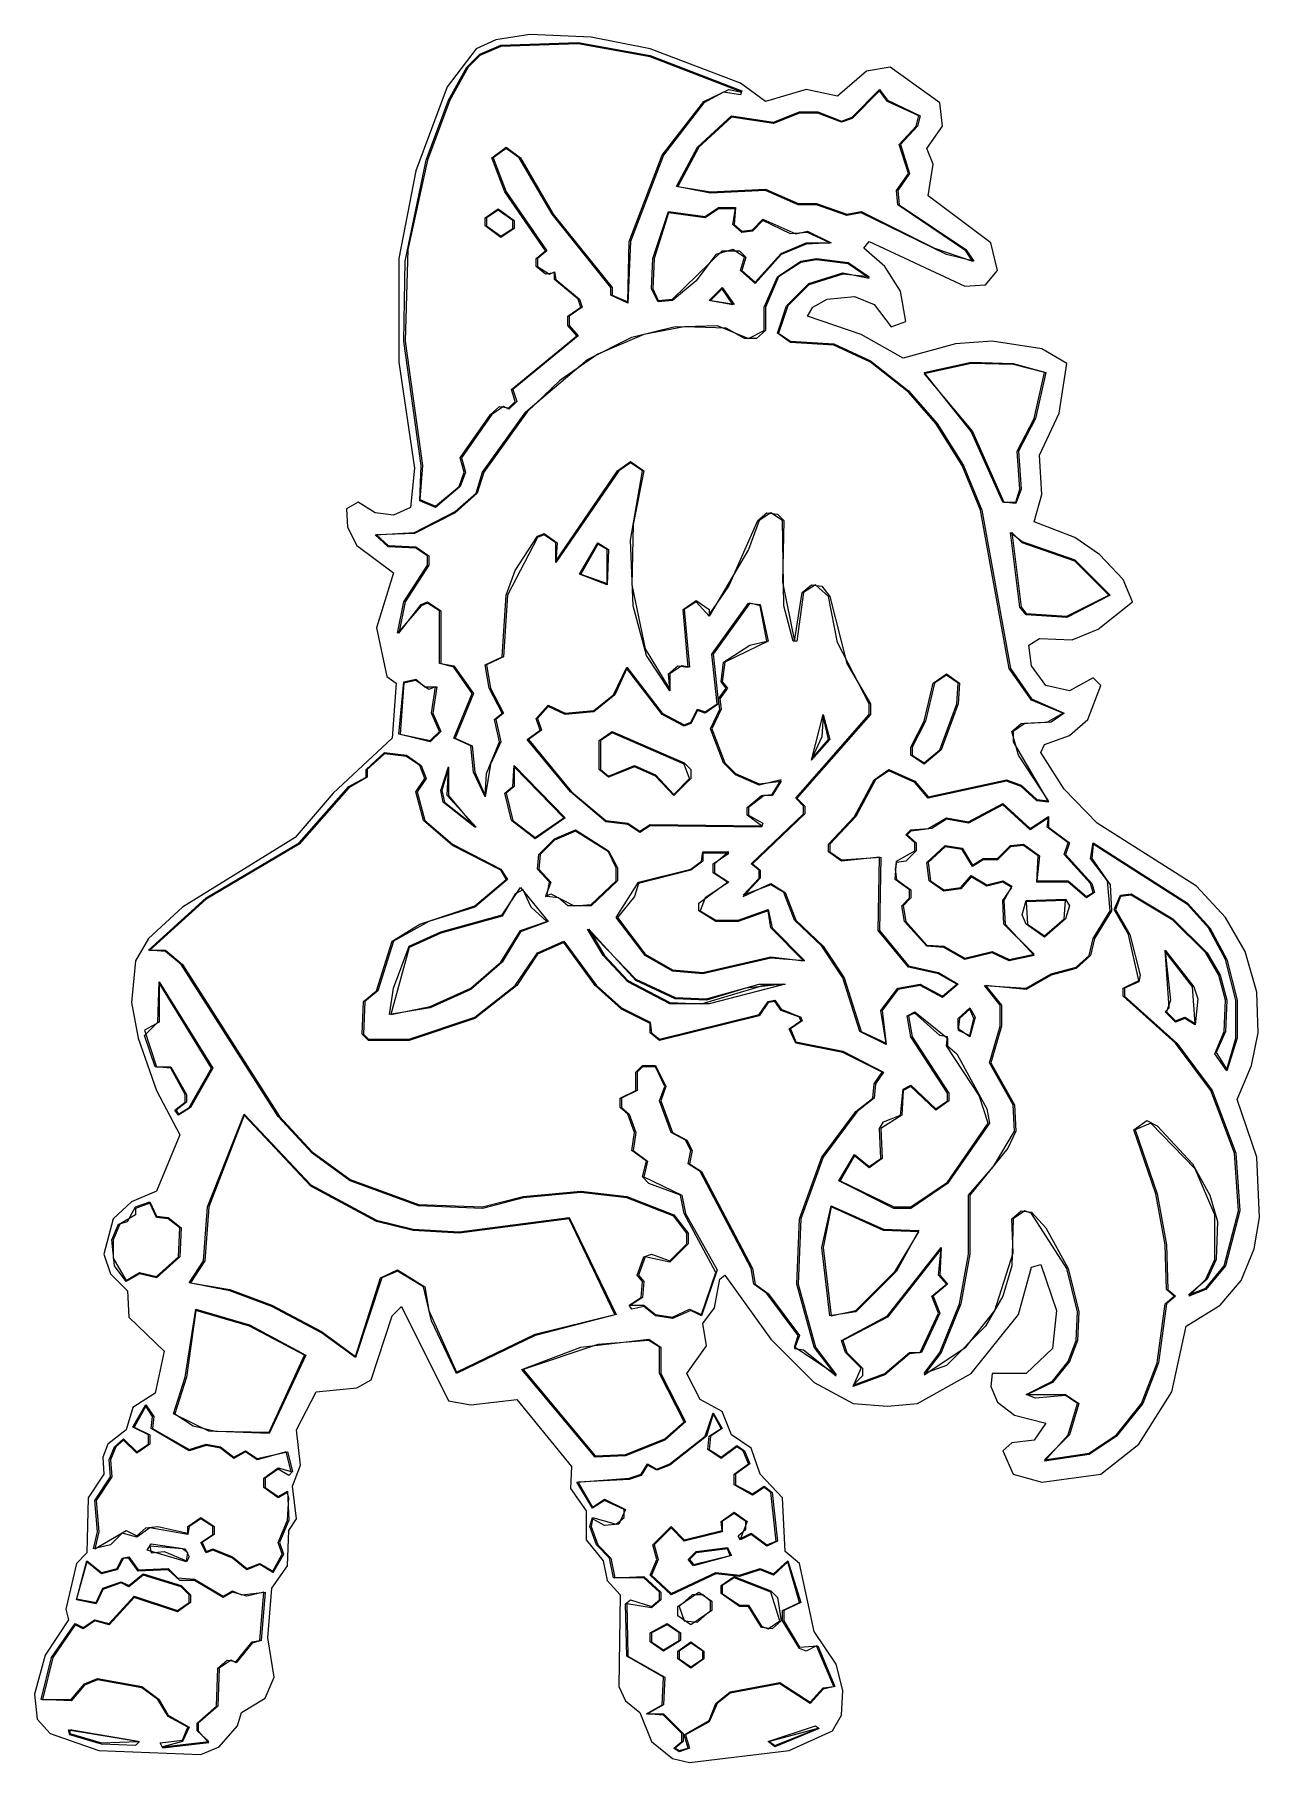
# Model space of a CAD drawing. Header units: millimetres. Extents: x 2 to 30.3, y 2 to 42.
import ezdxf

# ---------------------------------------------------------------- set-up
doc = ezdxf.new("R2010")
doc.units = ezdxf.units.MM
for name, color, linetype, true_color in [('CUT_OUTER', 1, 'Continuous', 0xa7a7a7), ('FILL_BLUE', 5, 'Continuous', 0x196fc6), ('FILL_HAIR', 4, 'Continuous', 0x905530), ('FILL_SKIN', 2, 'Continuous', 0xfad3ab), ('FILL_WHITE', 3, 'Continuous', 0xf5f3f0), ('RAISED_METAL', 6, 'Continuous', 0xa7a7a7)]:
    doc.layers.add(name, color=color, linetype=linetype, true_color=true_color)

msp = doc.modelspace()

# ---------------------------------------------------------------- linework, layer by layer
at = {"layer": 'CUT_OUTER'}
msp.add_lwpolyline([(21.788, 41.242), (21.242, 41.152), (20.576, 40.576), (19.848, 40.727), (18.909, 40.455), (18.333, 40.879), (16.242, 41.667), (14.879, 41.939), (13.455, 42), (12.667, 41.879), (12.212, 41.667), (11.545, 40.788), (10.818, 38.848), (10.424, 36.818), (10.424, 34.424), (10.788, 31.97), (10.697, 31.061), (10.303, 30.879), (9.879, 30.939), (9.485, 31.182), (9.212, 31.03), (9.242, 30.606), (9.455, 30.182), (10.303, 29.545), (9.909, 28.273), (10.152, 27.152), (10.364, 27), (10.273, 25.727), (8.909, 24.455), (8.03, 23.424), (5.424, 21.818), (4.636, 21.091), (4.333, 20.576), (4.242, 19.606), (4.394, 18.788), (4.818, 17.576), (5.364, 16.545), (4.818, 15.242), (4.242, 15), (3.818, 14.606), (3.606, 13.788), (3.758, 13.333), (4.152, 12.939), (4.182, 12.333), (5, 11.545), (4.788, 10.576), (4.273, 10.242), (4.121, 9.727), (3.697, 9.394), (3.576, 9.091), (3.606, 8.697), (3.242, 8.152), (3.212, 6.879), (2.97, 6.636), (2.727, 5.576), (2.788, 5.333), (2.242, 4.515), (2, 3.606), (2.061, 3.03), (2.364, 2.697), (3.485, 2.303), (5.848, 2.212), (6.273, 2.394), (6.697, 2.879), (6.788, 3.182), (7.333, 3.515), (7.545, 4), (7.394, 4.909), (7.485, 6.061), (7.848, 6.576), (7.879, 7.394), (8.061, 7.667), (7.97, 8.424), (8.152, 8.909), (8.061, 9.727), (8.515, 10.606), (9.455, 10.697), (9.788, 10.879), (10.273, 12.364), (10.485, 12.576), (11.576, 10.394), (12.091, 10.303), (13.152, 10.424), (14.424, 8.879), (14.394, 8.364), (14.758, 7.848), (14.758, 7.182), (15.152, 6.697), (15.242, 6.242), (15.545, 5.909), (15.515, 3.788), (15.667, 3.455), (16, 3.182), (16.273, 2.515), (16.758, 2.121), (17.152, 2.03), (19.455, 2.303), (20.455, 2.758), (20.667, 3.121), (20.697, 3.697), (20.545, 4.303), (20.03, 5.061), (19.697, 6.636), (19.364, 6.909), (19.303, 8.152), (18.788, 8.697), (18.576, 9.303), (18.121, 9.606), (17.909, 10.152), (17.394, 10.424), (17.091, 11.03), (17.545, 11.667), (17.455, 12.182), (17.727, 12.545), (17.848, 13.212), (17.97, 13.303), (19.03, 11.818), (20.03, 10.818), (20.939, 10.333), (21.727, 10.273), (22.424, 10.333), (23.667, 11.03), (24.758, 12.394), (25.061, 13.485), (25.273, 13.545), (25.636, 12.485), (25.545, 11.606), (24.939, 11.03), (24.152, 11.03), (24.121, 10.727), (24.273, 10.364), (24.667, 10.061), (25.394, 9.879), (25.121, 9.485), (24.606, 9.424), (24.394, 9.242), (24.636, 8.697), (25.303, 8.515), (26.667, 8.697), (27.545, 9.394), (28.303, 10.606), (28.636, 12.121), (29.424, 12.606), (29.909, 13.182), (30.212, 13.909), (30.333, 14.636), (30.273, 16.03), (29.818, 17.364), (30.152, 18.152), (30.303, 18.909), (30.273, 19.848), (30, 20.788), (29.545, 21.576), (28.879, 22.303), (26.576, 23.758), (25.818, 24.545), (25.273, 25.394), (25.364, 25.576), (25.939, 25.788), (26.364, 26.152), (26.667, 26.939), (26.485, 27.121), (25.939, 26.818), (25.394, 26.939), (25.061, 27.394), (25, 27.879), (25.242, 28.03), (26, 28), (26.606, 28.242), (27.394, 28.879), (27.182, 29.394), (26.636, 29.97), (26.061, 30.364), (25.121, 30.727), (25.303, 31.364), (25.242, 32.273), (25.697, 33.242), (25.879, 34.394), (25.303, 34.727), (24.152, 34.909), (23.303, 34.848), (22.091, 34.515), (21.121, 35.061), (19.879, 35.485), (20, 35.697), (20.333, 35.879), (20.97, 35.939), (21.424, 35.758), (21.818, 35.242), (22.152, 35.364), (22.03, 36.061), (21.667, 36.636), (21.182, 37.061), (21.303, 37.212), (23.515, 36.182), (24, 36.212), (24.273, 36.545), (24.121, 37.182), (22.667, 38.273), (22.788, 39), (22.636, 39.364), (23, 39.879), (22.939, 40.424)], close=True, dxfattribs=at)
at = {"layer": 'FILL_BLUE'}
for points in [[(17.636, 35.848), (18.152, 35.758), (17.909, 36.121)], [(22.576, 34.152), (23.697, 32.818), (24.424, 31.182), (24.697, 31.182), (24.788, 31.485), (24.727, 32.364), (25.121, 33.121), (25.364, 34.182), (24.636, 34.364), (23.667, 34.394)], [(24.606, 30.485), (24.818, 28.758), (24.939, 28.606), (25.879, 28.545), (26.848, 29.03), (26.061, 29.818), (24.848, 30.242)], [(11.576, 25.03), (11.424, 24.515), (11.485, 24.242), (12.212, 23.667), (11.545, 24.394)], [(13.091, 25.061), (13.091, 24.606), (12.909, 24.455), (13.061, 23.818), (13.576, 23.424), (14.242, 23.879)], [(15.485, 21.576), (16.121, 20.727), (16.758, 20.364), (17.455, 20.303), (19.03, 20.667), (19.788, 20.576), (19.03, 21.333), (18.97, 21.727), (18.273, 21.485), (17.758, 21.485), (17.364, 21.727), (17.364, 21.909), (18.03, 22.394), (17.697, 22.606), (17.697, 22.818), (18.061, 23.061), (17.455, 23.061), (17.455, 22.879), (17.182, 22.667), (15.97, 22.364), (15.879, 22.061)], [(13.303, 22.212), (13.121, 22.121), (12.818, 21.606), (11.394, 21.212), (10.667, 20.879), (10.242, 19.333), (11.152, 19.515), (12.091, 19.939), (12.788, 20.545), (13.242, 21.273), (13.848, 21.485), (13.485, 21.818)], [(25.848, 21.97), (24.939, 21.939), (24.97, 21.424), (25.364, 21.152), (25.818, 21.545)], [(14.818, 21.303), (15.182, 20.697), (15.727, 20.121), (16.697, 19.606), (17.424, 19.576), (18.848, 20), (19.333, 20.03), (18.455, 19.939), (17.545, 19.667), (16.818, 19.697), (15.909, 20.121)], [(5.606, 13.121), (6.515, 12.97), (7.485, 12.606), (8.636, 12), (9.424, 11.424), (10, 13.242), (10.394, 13.424), (11.03, 13.03), (11.121, 12.485), (11.758, 11.061), (13.576, 11.939), (15.424, 12.394), (14.364, 14.606), (11.818, 14.273), (10.758, 14.333), (9.909, 14.545), (8.394, 15.364), (6.848, 17), (6.03, 14.879), (5.939, 13.636)], [(4.667, 7.03), (4.697, 6.879), (5, 6.909), (5.515, 6.697), (5.545, 6.879), (5.424, 6.97)], [(18.091, 6.818), (18.03, 6.97), (17.303, 6.879), (17.152, 6.727), (17.242, 6.606)]]:
    msp.add_lwpolyline(points, close=True, dxfattribs=at)
at = {"layer": 'FILL_HAIR'}
for points in [[(20.091, 36.788), (19.727, 36.727), (19.212, 36.394), (18.909, 35.697), (18.909, 35.152), (18.697, 34.97), (18.424, 34.97), (18, 35.212), (17.03, 35.242), (16.091, 35.061), (15.03, 34.606), (14.152, 34), (13.394, 33.273), (12.394, 31.879), (12.242, 31.394), (11.727, 30.939), (10.788, 30.455), (9.909, 30.424), (10.182, 30.182), (10.818, 30.152), (11.121, 29.939), (11.121, 29.727), (10.576, 28.879), (10.424, 28.152), (10.939, 28.818), (11.091, 28.879), (11.394, 28.667), (11.394, 27.455), (11.697, 27.394), (12.152, 26.758), (11.727, 25.727), (12.121, 25.545), (12.182, 24.939), (12.424, 24.394), (12.455, 24.909), (12.758, 25.636), (12.636, 26.152), (12.818, 26.303), (12.515, 26.879), (12.424, 27.424), (12.818, 27.606), (12.909, 29.03), (13.121, 29.606), (13.636, 30.394), (13.788, 30.455), (14.091, 30.242), (14.061, 29.818), (15.485, 31.909), (15.788, 32.121), (16.091, 31.909), (15.848, 30.667), (15.818, 29.273), (16.121, 27.788), (16.697, 26.848), (16.667, 27.212), (16.879, 27.394), (17.121, 27.364), (17, 28.697), (17.303, 28.909), (17.606, 28.697), (17.606, 28.576), (18.061, 29.242), (18.727, 30.758), (18.939, 30.939), (19.182, 30.909), (19.333, 30.758), (19.303, 29.333), (19.576, 27.97), (19.758, 29.091), (19.97, 29.273), (20.212, 29.242), (20.394, 29), (20.788, 27.455), (21.333, 26.515), (21.333, 26.273), (19.636, 24.333), (19.818, 24.152), (19.818, 23.97), (18.606, 22.818), (18.788, 22.667), (18.788, 22.485), (18.394, 22.061), (19.03, 22.364), (19.364, 22.152), (19.606, 21.515), (20.242, 20.909), (20.727, 20.182), (21.121, 18.939), (21.697, 18.667), (21.576, 19.424), (21.97, 19.939), (22.485, 20.03), (23, 19.758), (23.333, 20.03), (22.909, 20.273), (22.212, 20.424), (21.515, 21.273), (21.545, 22.97), (20.667, 22.879), (20.364, 23.091), (20.364, 23.273), (20.97, 23.909), (21.424, 24.758), (21.758, 25), (22.364, 24.727), (22.667, 24.364), (24.485, 24.758), (24.818, 24.636), (25.182, 24.303), (25.455, 24.273), (24.758, 25.333), (24.606, 25.879), (24.818, 26.061), (25.424, 26.091), (25.788, 26.303), (25.061, 26.606), (24.545, 27.333), (23.879, 31), (23.455, 32.03), (22.848, 33), (22.212, 33.727), (21.333, 34.424), (20.485, 34.818), (19.485, 34.879), (19.182, 35.091), (19.394, 35.727), (19.909, 36.242), (20.697, 36.485), (21.303, 36.364), (20.818, 36.697)], [(23.091, 27.212), (23.394, 27), (23.364, 26.515), (22.97, 25.455), (22.576, 25.121), (22.273, 25.333), (22.273, 25.515), (22.576, 26.121), (22.788, 27)], [(26.485, 23.273), (26.455, 22.939), (26.879, 22.333), (26.909, 21.727), (26.515, 21.091), (26.424, 20.697), (26.091, 20.394), (25.515, 20.242), (24.939, 19.909), (24, 20), (24.364, 19.545), (24.364, 19.061), (24.121, 18.212), (24.667, 17.242), (24.697, 16.636), (24.515, 16.242), (23.636, 15.152), (23.636, 13.788), (23.424, 12.636), (22.97, 11.515), (22.576, 11), (23.545, 11.636), (24.212, 12.485), (24.636, 13.818), (24.606, 14.606), (24.818, 14.788), (25.061, 14.758), (25.394, 14.394), (25.909, 13.455), (26.152, 12.455), (26.121, 11.788), (25.939, 11.303), (25.545, 10.818), (24.97, 10.545), (25.848, 10.545), (26.152, 10.333), (25.939, 9.606), (25.364, 9.03), (26.394, 9.182), (27.03, 9.606), (27.606, 10.333), (27.97, 11.273), (28.152, 12.636), (28.364, 12.818), (28.182, 12.97), (28.152, 14), (27.939, 15.182), (27.424, 16.667), (27.727, 16.879), (27.97, 16.758), (28.788, 15.879), (29.182, 15.152), (29.364, 14.545), (29.333, 13.667), (29.121, 13.212), (28.697, 12.848), (29.091, 13), (29.515, 13.515), (29.848, 14.788), (29.758, 16.121), (29.212, 17.576), (28.394, 18.667), (27.182, 19.758), (27.182, 19.939), (27.545, 20.121), (27.303, 21.182), (26.97, 21.758), (27.121, 22.091), (27.364, 22.121), (28.333, 21.545), (29.121, 20.758), (29.424, 20.242), (29.576, 19.667), (29.545, 18.939), (29.333, 18.455), (29.576, 18.061), (29.788, 18.788), (29.788, 19.667), (29.545, 20.606), (29.152, 21.333), (28.667, 21.879)]]:
    msp.add_lwpolyline(points, close=True, dxfattribs=at)
at = {"layer": 'FILL_SKIN'}
for points in [[(23.697, 36.758), (23.545, 37), (21.97, 38.061), (21.939, 38.394), (22.212, 38.788), (22, 39.455), (22.394, 39.879), (22.455, 40.121), (21.727, 40.455), (21.545, 40.697), (20.909, 40.061), (20.667, 39.97), (20.121, 40.182), (19.697, 40.182), (19.091, 39.939), (18.121, 40.091), (17.364, 39.394), (16.879, 38.485), (17.636, 38.364), (18.909, 38.424), (19.667, 38.091), (20.091, 38.091), (20.788, 37.848), (21.121, 37.909), (22.818, 37.061)], [(15.03, 30.212), (14.636, 29.515), (15.242, 29.303), (15.242, 30.091)], [(18.788, 28.788), (18.545, 28.848), (17.697, 27.667), (17.818, 26.515), (17.515, 26.303), (17.333, 26.364), (17.182, 26.061), (17.03, 26), (16.515, 26.273), (15.697, 27.333), (15.424, 26.727), (14.939, 26.333), (14.273, 26.273), (13.879, 26.455), (13.636, 26.182), (13.727, 25.909), (13.424, 25.697), (14.424, 24.485), (15.212, 23.818), (15.727, 23.758), (16, 23.576), (16.242, 23.727), (18.818, 23.697), (18.485, 23.939), (18.485, 24.121), (18.818, 24.394), (19.061, 24.424), (19.273, 24.758), (18.758, 24.636), (18.212, 24.879), (17.939, 25.152), (17.636, 25.939), (17.848, 26.394), (17.818, 26.636), (18, 26.879), (17.879, 27.03), (17.939, 27.485), (18.545, 27.879), (18.939, 27.97)], [(15.061, 25.667), (15.364, 25.879), (17.03, 25.152), (17.182, 25), (17.182, 24.788), (16.788, 24.394), (16.364, 24.848), (15.879, 25.061), (15.273, 24.818), (15.061, 25)], [(22.364, 19.364), (22.212, 19.303), (22.303, 18.818), (23.152, 17.515), (23.152, 17.333), (22.848, 17.121), (22.273, 17.667), (22.091, 17.576), (22.061, 17), (21.576, 16.697), (21.606, 16), (21.303, 15.788), (20.97, 16.061), (20.636, 15.485), (21.879, 14.879), (22.273, 14.879), (23.121, 15.455), (24.061, 16.818), (23.848, 17.455), (23.091, 18.606), (23.121, 18.818), (22.939, 18.848)], [(23.636, 19.455), (23.394, 19.242), (23.364, 18.97), (23.636, 18.848), (23.727, 19.242)], [(5.727, 12.485), (5.515, 10.939), (5.242, 10.091), (5.667, 9.818), (6.182, 9.697), (7.424, 9.667), (8.242, 11.455), (6.97, 12.121)], [(16.212, 11.788), (15.03, 11.697), (13.303, 11.121), (14.97, 9.121), (15.667, 9.152), (16.576, 9.515), (17.03, 9.909), (16.455, 11.03), (16.455, 11.636)]]:
    msp.add_lwpolyline(points, close=True, dxfattribs=at)
at = {"layer": 'FILL_WHITE'}
for points in [[(18.364, 40.667), (16.242, 41.485), (14.576, 41.788), (12.788, 41.727), (12.303, 41.515), (12.03, 41.242), (11.606, 40.485), (11.091, 39.091), (10.636, 37.03), (10.576, 34.909), (10.97, 32.03), (10.909, 31.242), (11.273, 31.091), (11.818, 31.545), (11.939, 31.879), (11.848, 32.212), (12.545, 33.212), (12.758, 33.394), (12.97, 33.364), (13.121, 33.515), (13.03, 33.788), (14.545, 35.03), (14.333, 35.273), (14.333, 35.485), (14.636, 35.697), (14.576, 35.879), (14.03, 36.333), (14.03, 36.485), (13.818, 36.455), (13.606, 36.636), (13.606, 36.818), (13.818, 37), (12.879, 38.364), (12.576, 39.152), (12.909, 39.394), (13.242, 39.152), (14, 37.848), (15.364, 36.152), (15.364, 35.97), (15.727, 35.818), (15.758, 37.212), (16.515, 39.212), (17.485, 40.455), (18.061, 40.727)], [(12.727, 37.97), (13.091, 37.697), (13.091, 37.515), (12.788, 37.303), (12.424, 37.576), (12.424, 37.758)], [(16.303, 36.121), (16.424, 35.848), (16.758, 35.879), (17.909, 37), (18.303, 37), (18.455, 36.848), (18.364, 36.545), (18.667, 36.273), (19.273, 36.939), (19.848, 37.182), (20.394, 37.182), (19.879, 37.424), (19.485, 37.394), (18.848, 37.697), (18.606, 37.455), (18.364, 37.424), (18.152, 37.606), (18.212, 37.97), (17.818, 37.97), (17.515, 37.758), (16.667, 37.879), (16.333, 36.818)], [(10.545, 27), (10.455, 25.818), (11.152, 25.667), (11.364, 25.879), (11.182, 26.303), (11.273, 26.909), (11.121, 26.848), (10.818, 27.061)], [(20.242, 26.242), (20.212, 25.758), (19.97, 25.242), (20.364, 25.697)], [(4.667, 20.818), (5.03, 20.818), (5.424, 20.485), (7.667, 16.97), (8.424, 16.152), (9.303, 15.515), (10.879, 14.939), (12.364, 14.879), (13.303, 15.121), (14.636, 15.242), (15.697, 15.121), (16.788, 14.697), (17.121, 14.273), (17.121, 14.03), (16.697, 13.606), (16.121, 13.727), (15.97, 13.303), (16.091, 13.152), (16.061, 12.788), (15.788, 12.606), (16.091, 12.606), (16.364, 12.394), (16.758, 12.333), (17.152, 12.515), (17.424, 12.394), (17.758, 13.364), (17.03, 14.727), (16.939, 15.152), (16.212, 15.424), (16.061, 15.576), (16.152, 15.939), (15.818, 16.182), (15.879, 16.606), (15.727, 17.03), (15.545, 17.182), (15.545, 17.394), (15.909, 17.576), (15.909, 18), (16.061, 18.152), (16.364, 18.152), (16.606, 17.667), (16.485, 17.333), (16.758, 16.606), (17.091, 16.424), (17.212, 16.182), (17.152, 15.879), (17.424, 15.697), (18.606, 13.455), (18.667, 13.091), (18.97, 12.879), (19.697, 11.909), (19.576, 11.606), (19.788, 11.576), (20.545, 10.97), (20.03, 11.636), (19.636, 13.091), (19.697, 14.606), (20.212, 16.03), (21, 17.091), (21.394, 17.394), (21.424, 17.727), (21.606, 18), (20.697, 18.455), (19.606, 18.667), (19.455, 19), (19.727, 19.182), (19.697, 19.273), (19.273, 19.424), (19.121, 19.636), (18.97, 19.606), (18.758, 19.303), (16.455, 18.727), (16.242, 18.909), (16.242, 19.121), (15.576, 19.455), (14.97, 20), (14.242, 21), (13.636, 20.727), (13.152, 20), (12.182, 19.242), (10.667, 18.727), (9.727, 18.727), (9.576, 18.879), (9.606, 19.636), (9.909, 19.879), (10.273, 21.03), (10.909, 21.424), (12.182, 21.848), (12.909, 22.455), (12.788, 22.667), (11.667, 23.242), (11, 23.818), (10.818, 24.485), (11.03, 24.788), (10.909, 25.091), (10.606, 25.303), (10.091, 25.364), (9.697, 25), (9.697, 24.818), (9.273, 24.576), (8.121, 23.273), (5.97, 22)], [(25.455, 23.879), (25.03, 23.606), (24.394, 24.182), (23.606, 23.758), (23.091, 23.848), (22.758, 23.636), (22.273, 23.576), (22.182, 23.485), (22.394, 23.303), (22.394, 23.121), (22.152, 22.879), (21.939, 22.848), (21.909, 22.697), (21.939, 22.455), (22.273, 22.212), (22.273, 22.03), (22.091, 21.848), (22.152, 21.485), (22.636, 20.939), (23.03, 20.909), (23.515, 20.636), (24.152, 20.788), (24.545, 20.606), (25.121, 20.727), (24.424, 21.424), (24.394, 21.97), (24.606, 22.273), (24.394, 22.394), (24.03, 22.303), (23.667, 22.515), (23.424, 22.242), (23.03, 22.182), (22.697, 22.424), (22.636, 22.848), (23.061, 23.242), (23.455, 23.182), (23.697, 22.788), (23.939, 22.939), (24.273, 22.939), (24.576, 23.242), (24.879, 23.273), (25.242, 23), (25.182, 22.424), (25.909, 22.424), (26.333, 22.061), (26.485, 22.152), (26.424, 22.364), (25.818, 23.03), (25.909, 23.303), (25.424, 23.667)], [(14.515, 23.576), (14.03, 23.364), (13.697, 23.03), (13.667, 22.697), (13.939, 22.394), (13.818, 22.061), (13.939, 22.121), (14.485, 21.848), (14.879, 21.879), (15.455, 22.424), (15.455, 22.727), (15.273, 23.091)], [(28.152, 20.788), (28.273, 19.667), (28.182, 19.394), (28.394, 19.182), (28.606, 19.273), (28.848, 19.121), (28.788, 19.97)], [(4.879, 20.061), (4.879, 19.152), (4.545, 18.97), (4.818, 18.121), (5.152, 18.121), (5.515, 17.485), (5.515, 17.303), (5.273, 17.121), (5.333, 17.03), (5.576, 17.182), (6.091, 18.091)], [(4.667, 14.97), (4.333, 14.848), (4.333, 14.697), (3.97, 14.485), (3.818, 14.121), (3.818, 13.697), (4.121, 13.182), (4.424, 13.364), (4.818, 13.273), (5.333, 13.727), (5.364, 14.394), (5.091, 14.606), (4.818, 14.636)], [(22.455, 14.303), (21.636, 14.333), (20.424, 14.879), (20.242, 13.939), (20.424, 12.364), (21, 12.485), (21.909, 13.394)], [(22.97, 13.909), (21.727, 12.333), (20.697, 11.788), (20.788, 11.515), (21.152, 11.152), (21.152, 10.97), (20.939, 10.758), (21.667, 11.03), (22.242, 11.515), (22.485, 11.515), (22.909, 12.424), (22.758, 12.818), (23.091, 13.091), (22.909, 13.303)], [(4.303, 9.788), (4.667, 9.606), (4.667, 9.394), (4.364, 9.182), (4.061, 9.485), (3.879, 9.333), (3.758, 9.03), (3.788, 8.636), (3.424, 8.091), (3.485, 7.364), (3.394, 6.97), (4.121, 7.394), (4.364, 7.273), (4.576, 7.455), (4.848, 7.485), (5.545, 7.333), (5.545, 7.485), (5.848, 7.697), (6.152, 7.485), (6.152, 7.303), (5.879, 7.121), (5.97, 6.909), (6.121, 6.97), (6.576, 6.788), (6.909, 6.515), (7.212, 6.636), (7.515, 6.455), (7.727, 6.848), (7.636, 7.121), (7.848, 7.636), (7.879, 8.152), (7.848, 8.273), (7.636, 8.152), (7.303, 8.394), (7.303, 8.606), (7.636, 8.848), (7.939, 8.758), (7.818, 9.212), (7.152, 9.03), (6.879, 9.212), (6.606, 9.061), (6.303, 9.303), (5.97, 9.364), (5.576, 9.242), (4.697, 9.758), (4.727, 10.03), (4.576, 10.273)], [(17.697, 10.091), (17.545, 9.576), (16.697, 8.909), (16.394, 8.788), (16.182, 8.909), (16.03, 8.667), (15.758, 8.576), (14.576, 8.515), (14.909, 7.939), (15.182, 8.121), (15.667, 7.879), (15.515, 7.545), (15.182, 7.515), (14.909, 7.667), (14.879, 7.485), (15.03, 7.061), (15.333, 6.758), (15.424, 6.303), (16.091, 6.333), (16.485, 5.97), (16.485, 5.788), (16.273, 5.606), (15.697, 5.697), (15.727, 4.485), (16.576, 4), (16.545, 3.364), (16.182, 3.152), (16.545, 3.152), (17, 2.697), (17, 2.515), (16.818, 2.364), (16.909, 2.303), (17.121, 2.364), (17.03, 2.667), (17.606, 3), (17.758, 3.394), (18.091, 3.667), (19.242, 3.879), (19.939, 3.424), (20.242, 3.758), (20.485, 3.788), (20.091, 4.727), (19.848, 4.606), (19.697, 4.667), (19.303, 5.303), (19.303, 5.545), (19.697, 5.727), (19.424, 6.667), (19.091, 6.364), (18.788, 6.485), (18.303, 6.333), (17.758, 6.394), (16.727, 5.909), (16.242, 6.364), (16.394, 6.727), (16.303, 7.061), (16.727, 7.485), (17.03, 7.182), (17.909, 7.394), (17.879, 7.606), (18.182, 7.818), (18.485, 7.606), (18.333, 7.212), (18.576, 7.333), (18.939, 7.061), (19.152, 7.152), (19.03, 8.273), (18.879, 8.394), (18.606, 8.212), (18.182, 8.455), (18.182, 8.697), (18.515, 8.939), (18.394, 9.242), (18.242, 9.333), (17.879, 9.061), (17.576, 9.273), (17.606, 9.576), (17.879, 9.758)], [(3.212, 6.667), (2.97, 5.818), (3.424, 5.727), (3.576, 6.061), (4, 6.212), (4.182, 6.121), (4.515, 6.394), (5.394, 6.121), (5.606, 5.909), (5.606, 5.727), (5.303, 5.515), (4.303, 5.848), (3.727, 5.212), (3.394, 5.303), (3.121, 5.121), (2.939, 5.212), (2.424, 4.455), (2.182, 3.485), (2.848, 3.485), (3.152, 3.848), (3.455, 3.97), (4.485, 3.788), (4.879, 3.485), (5.091, 3.121), (5.576, 2.848), (5.424, 2.515), (4.97, 2.394), (6.03, 2.515), (5.758, 2.758), (5.758, 2.939), (6.212, 3.333), (6.242, 4.212), (6.455, 4.394), (6.667, 4.364), (7.03, 4.818), (7.212, 4.848), (7.303, 5.97), (6.909, 5.879), (6.576, 5.97), (6.364, 5.848), (5.697, 6.242), (5.364, 6.242), (5.091, 6.485), (4.394, 6.455), (4.182, 6.758), (4.061, 6.758), (3.909, 6.485), (3.545, 6.394)], [(17.879, 6.121), (18.182, 6.333), (19.03, 6), (19.182, 5.848), (19.273, 5.303), (19.061, 5.121), (18.818, 5.152), (18.515, 5.636), (18.303, 5.636), (17.879, 5.939)], [(17.364, 5.97), (17.667, 5.758), (17.667, 5.545), (17.182, 5.212), (16.879, 5.424), (16.879, 5.636)], [(16.636, 5.242), (16.939, 5.03), (16.939, 4.848), (16.545, 4.606), (16.242, 4.818), (16.242, 5.03)], [(17.182, 4.818), (17.485, 4.606), (17.485, 4.424), (17.182, 4.212), (16.879, 4.424), (16.879, 4.606)], [(20.121, 2.818), (19, 2.515), (19.121, 2.424)], [(2.818, 2.788), (2.818, 2.697), (3.545, 2.485), (4.394, 2.515)]]:
    msp.add_lwpolyline(points, close=True, dxfattribs=at)
at = {"layer": 'RAISED_METAL'}
for points in [[(21.788, 41.242), (21.242, 41.152), (20.576, 40.576), (19.848, 40.727), (18.909, 40.455), (18.333, 40.879), (16.242, 41.667), (14.879, 41.939), (13.455, 42), (12.667, 41.879), (12.212, 41.667), (11.545, 40.788), (10.818, 38.848), (10.424, 36.818), (10.424, 34.424), (10.788, 31.97), (10.697, 31.061), (10.303, 30.879), (9.879, 30.939), (9.485, 31.182), (9.212, 31.03), (9.242, 30.606), (9.455, 30.182), (10.303, 29.545), (9.909, 28.273), (10.152, 27.152), (10.364, 27), (10.273, 25.727), (8.909, 24.455), (8.03, 23.424), (5.424, 21.818), (4.636, 21.091), (4.333, 20.576), (4.242, 19.606), (4.394, 18.788), (4.818, 17.576), (5.364, 16.545), (4.818, 15.242), (4.242, 15), (3.818, 14.606), (3.606, 13.788), (3.758, 13.333), (4.152, 12.939), (4.182, 12.333), (5, 11.545), (4.788, 10.576), (4.273, 10.242), (4.121, 9.727), (3.697, 9.394), (3.576, 9.091), (3.606, 8.697), (3.242, 8.152), (3.212, 6.879), (2.97, 6.636), (2.727, 5.576), (2.788, 5.333), (2.242, 4.515), (2, 3.606), (2.061, 3.03), (2.364, 2.697), (3.485, 2.303), (5.848, 2.212), (6.273, 2.394), (6.697, 2.879), (6.788, 3.182), (7.333, 3.515), (7.545, 4), (7.394, 4.909), (7.485, 6.061), (7.848, 6.576), (7.879, 7.394), (8.061, 7.667), (7.97, 8.424), (8.152, 8.909), (8.061, 9.727), (8.515, 10.606), (9.455, 10.697), (9.788, 10.879), (10.273, 12.364), (10.485, 12.576), (11.576, 10.394), (12.091, 10.303), (13.152, 10.424), (14.424, 8.879), (14.394, 8.364), (14.758, 7.848), (14.758, 7.182), (15.152, 6.697), (15.242, 6.242), (15.545, 5.909), (15.515, 3.788), (15.667, 3.455), (16, 3.182), (16.273, 2.515), (16.758, 2.121), (17.152, 2.03), (19.455, 2.303), (20.455, 2.758), (20.667, 3.121), (20.697, 3.697), (20.545, 4.303), (20.03, 5.061), (19.697, 6.636), (19.364, 6.909), (19.303, 8.152), (18.788, 8.697), (18.576, 9.303), (18.121, 9.606), (17.909, 10.152), (17.394, 10.424), (17.091, 11.03), (17.545, 11.667), (17.455, 12.182), (17.727, 12.545), (17.848, 13.212), (17.97, 13.303), (19.03, 11.818), (20.03, 10.818), (20.939, 10.333), (21.727, 10.273), (22.424, 10.333), (23.667, 11.03), (24.758, 12.394), (25.061, 13.485), (25.273, 13.545), (25.636, 12.485), (25.545, 11.606), (24.939, 11.03), (24.152, 11.03), (24.121, 10.727), (24.273, 10.364), (24.667, 10.061), (25.394, 9.879), (25.121, 9.485), (24.606, 9.424), (24.394, 9.242), (24.636, 8.697), (25.303, 8.515), (26.667, 8.697), (27.545, 9.394), (28.303, 10.606), (28.636, 12.121), (29.424, 12.606), (29.909, 13.182), (30.212, 13.909), (30.333, 14.636), (30.273, 16.03), (29.818, 17.364), (30.152, 18.152), (30.303, 18.909), (30.273, 19.848), (30, 20.788), (29.545, 21.576), (28.879, 22.303), (26.576, 23.758), (25.818, 24.545), (25.273, 25.394), (25.364, 25.576), (25.939, 25.788), (26.364, 26.152), (26.667, 26.939), (26.485, 27.121), (25.939, 26.818), (25.394, 26.939), (25.061, 27.394), (25, 27.879), (25.242, 28.03), (26, 28), (26.606, 28.242), (27.394, 28.879), (27.182, 29.394), (26.636, 29.97), (26.061, 30.364), (25.121, 30.727), (25.303, 31.364), (25.242, 32.273), (25.697, 33.242), (25.879, 34.394), (25.303, 34.727), (24.152, 34.909), (23.303, 34.848), (22.091, 34.515), (21.121, 35.061), (19.879, 35.485), (20, 35.697), (20.333, 35.879), (20.97, 35.939), (21.424, 35.758), (21.818, 35.242), (22.152, 35.364), (22.03, 36.061), (21.667, 36.636), (21.182, 37.061), (21.303, 37.212), (23.515, 36.182), (24, 36.212), (24.273, 36.545), (24.121, 37.182), (22.667, 38.273), (22.788, 39), (22.636, 39.364), (23, 39.879), (22.939, 40.424)], [(18.364, 40.697), (18.333, 40.606), (17.939, 40.667), (17.485, 40.424), (16.545, 39.212), (15.788, 37.212), (15.727, 35.788), (15.333, 35.97), (15.333, 36.152), (13.97, 37.848), (13.212, 39.152), (12.909, 39.364), (12.606, 39.152), (12.909, 38.364), (13.848, 37), (13.636, 36.818), (13.636, 36.636), (13.909, 36.455), (14.03, 36.515), (14.061, 36.333), (14.606, 35.879), (14.667, 35.697), (14.364, 35.485), (14.364, 35.273), (14.576, 35.03), (13.061, 33.788), (13.152, 33.515), (12.97, 33.333), (12.848, 33.394), (12.576, 33.212), (11.879, 32.212), (11.97, 31.879), (11.848, 31.545), (11.273, 31.061), (10.909, 31.212), (10.939, 32.03), (10.545, 34.909), (10.576, 36.758), (11.061, 39.091), (11.576, 40.485), (12, 41.242), (12.303, 41.545), (12.788, 41.758), (14.576, 41.818), (16.242, 41.515)], [(23.727, 36.758), (23.091, 36.909), (21.121, 37.879), (20.788, 37.818), (20.091, 38.061), (19.667, 38.061), (18.909, 38.394), (17.636, 38.333), (16.848, 38.485), (17.333, 39.394), (18.121, 40.121), (19.091, 39.97), (19.697, 40.212), (20.121, 40.212), (20.667, 40), (20.909, 40.091), (21.545, 40.727), (21.727, 40.485), (22.485, 40.121), (22.424, 39.879), (22.03, 39.455), (22.242, 38.788), (21.97, 38.394), (22, 38.061), (23.545, 37.03)], [(16.273, 36.121), (16.303, 36.818), (16.667, 37.909), (17.515, 37.788), (17.818, 38), (18.212, 38), (18.182, 37.606), (18.364, 37.455), (18.606, 37.485), (18.848, 37.727), (19.606, 37.394), (19.879, 37.455), (20.424, 37.182), (19.848, 37.152), (19.273, 36.909), (18.667, 36.242), (18.333, 36.545), (18.424, 36.848), (18.152, 37.03), (17.758, 36.909), (17.303, 36.303), (16.758, 35.848), (16.424, 35.818)], [(12.727, 37.939), (12.455, 37.758), (12.455, 37.576), (12.788, 37.333), (13.061, 37.515), (13.061, 37.697)], [(20.091, 36.818), (20.818, 36.727), (21.303, 36.394), (20.697, 36.455), (19.909, 36.212), (19.424, 35.727), (19.212, 35.091), (19.485, 34.909), (20.485, 34.848), (21.333, 34.455), (22.212, 33.758), (22.879, 33), (23.485, 32.03), (23.909, 31), (24.576, 27.333), (25.061, 26.636), (25.818, 26.303), (25.515, 26.091), (24.909, 26.061), (24.636, 25.879), (24.636, 25.636), (25.455, 24.242), (25.182, 24.273), (24.818, 24.606), (24.485, 24.727), (22.667, 24.333), (22.364, 24.697), (21.758, 24.97), (21.455, 24.758), (21, 23.909), (20.394, 23.273), (20.394, 23.091), (20.667, 22.909), (21.576, 22.97), (21.545, 21.273), (22.212, 20.455), (22.909, 20.303), (23.364, 20.03), (23, 19.727), (22.485, 20), (21.97, 19.909), (21.606, 19.424), (21.697, 18.636), (21.091, 18.939), (20.697, 20.182), (20.212, 20.909), (19.576, 21.515), (19.333, 22.152), (19.03, 22.333), (18.394, 22.091), (18.758, 22.485), (18.758, 22.667), (18.576, 22.818), (19.788, 23.97), (19.788, 24.152), (19.606, 24.333), (21.303, 26.273), (21.303, 26.515), (20.576, 27.939), (20.364, 29), (20.061, 29.273), (19.788, 29.091), (19.636, 27.97), (19.545, 27.97), (19.333, 28.788), (19.303, 30.758), (19.03, 30.939), (18.758, 30.758), (18.515, 30.091), (17.606, 28.545), (17.303, 28.879), (17.03, 28.697), (17.152, 27.364), (16.97, 27.394), (16.697, 27.212), (16.697, 26.818), (16.152, 27.636), (15.848, 28.788), (15.788, 30.303), (16.061, 31.909), (15.788, 32.091), (15.515, 31.909), (14.061, 29.788), (14.061, 30.242), (13.788, 30.424), (13.636, 30.364), (12.939, 29.03), (12.848, 27.606), (12.455, 27.424), (12.545, 26.879), (12.848, 26.303), (12.667, 26.152), (12.788, 25.636), (12.545, 25.121), (12.424, 24.364), (12.152, 24.939), (12.091, 25.545), (11.697, 25.727), (12.121, 26.758), (11.697, 27.364), (11.364, 27.455), (11.364, 28.667), (11.091, 28.848), (10.939, 28.788), (10.394, 28.152), (10.545, 28.879), (11.091, 29.727), (11.091, 29.939), (10.818, 30.121), (10.182, 30.152), (9.879, 30.424), (10.788, 30.485), (11.727, 30.97), (12.212, 31.394), (12.364, 31.879), (13.364, 33.273), (14.788, 34.485), (15.818, 35), (16.788, 35.242), (17.788, 35.273), (18.515, 34.97), (18.879, 35.152), (18.879, 35.697), (19.182, 36.394), (19.727, 36.758)], [(17.606, 35.848), (17.909, 36.152), (18.182, 35.758)], [(22.576, 34.182), (23.667, 34.424), (24.636, 34.394), (25.394, 34.182), (25.152, 33.121), (24.758, 32.364), (24.818, 31.485), (24.697, 31.152), (24.394, 31.182), (23.667, 32.818)], [(24.576, 30.485), (24.848, 30.273), (26.061, 29.848), (26.879, 29.03), (25.879, 28.515), (24.939, 28.576), (24.788, 28.758)], [(15.03, 30.242), (15.273, 30.091), (15.242, 29.273), (14.606, 29.515)], [(18.788, 28.818), (18.97, 27.97), (17.97, 27.485), (17.909, 27.03), (18.03, 26.879), (17.848, 26.636), (17.879, 26.394), (17.667, 25.939), (17.97, 25.152), (18.212, 24.909), (18.758, 24.667), (19.273, 24.727), (19.061, 24.394), (18.879, 24.394), (18.515, 24.121), (18.515, 23.939), (18.848, 23.758), (18.818, 23.667), (16.242, 23.697), (16, 23.545), (15.727, 23.727), (15.212, 23.788), (14.394, 24.485), (13.394, 25.697), (13.697, 25.909), (13.606, 26.182), (13.879, 26.485), (14.273, 26.303), (14.939, 26.364), (15.394, 26.727), (15.697, 27.364), (16.515, 26.303), (17.03, 26.03), (17.182, 26.091), (17.333, 26.394), (17.515, 26.333), (17.788, 26.515), (17.667, 27.667), (18.515, 28.848)], [(23.091, 27.182), (22.818, 27), (22.606, 26.121), (22.303, 25.515), (22.303, 25.333), (22.576, 25.152), (22.939, 25.455), (23.333, 26.515), (23.364, 27)], [(10.545, 27.03), (10.818, 27.091), (11.03, 26.909), (11.303, 26.909), (11.212, 26.303), (11.394, 25.879), (11.152, 25.636), (10.424, 25.818)], [(20.242, 26.273), (20.394, 25.697), (19.97, 25.212)], [(15.091, 25.667), (15.091, 25), (15.273, 24.848), (15.879, 25.091), (16.364, 24.879), (16.788, 24.424), (17.152, 24.788), (17.03, 25.121), (15.364, 25.848)], [(4.636, 20.818), (5.97, 22.03), (8.121, 23.303), (9.273, 24.606), (9.667, 24.818), (9.667, 25), (10.091, 25.394), (10.606, 25.333), (10.939, 25.091), (11.061, 24.788), (10.848, 24.485), (11.03, 23.818), (11.667, 23.273), (12.788, 22.697), (12.939, 22.455), (12.182, 21.818), (11.121, 21.485), (10.303, 21.03), (9.939, 19.879), (9.636, 19.636), (9.606, 18.879), (9.727, 18.758), (10.667, 18.758), (12.182, 19.273), (13.121, 20), (13.636, 20.758), (14.242, 21.03), (15, 20), (15.576, 19.485), (16.242, 19.152), (16.273, 18.909), (16.455, 18.758), (18.758, 19.333), (18.97, 19.636), (19.121, 19.667), (19.273, 19.455), (19.727, 19.273), (19.758, 19.182), (19.485, 19), (19.606, 18.697), (20.697, 18.485), (21.636, 18), (21.455, 17.727), (21.424, 17.394), (21.03, 17.091), (20.242, 16.03), (19.727, 14.606), (19.667, 13.091), (20.061, 11.636), (20.545, 11), (19.576, 11.636), (19.667, 11.909), (18.939, 12.879), (18.636, 13.091), (18.576, 13.455), (17.394, 15.697), (17.121, 15.879), (17.182, 16.182), (17.061, 16.424), (16.727, 16.606), (16.455, 17.333), (16.576, 17.667), (16.364, 18.121), (16.061, 18.121), (15.939, 18), (15.939, 17.576), (15.576, 17.394), (15.576, 17.182), (15.758, 17.03), (15.909, 16.606), (15.848, 16.182), (16.182, 15.939), (16.091, 15.576), (16.97, 15.152), (17.061, 14.727), (17.788, 13.424), (17.424, 12.364), (17.182, 12.485), (16.758, 12.303), (16.364, 12.364), (16.091, 12.576), (15.818, 12.515), (15.758, 12.606), (16.03, 12.788), (16.061, 13.152), (15.939, 13.303), (16.091, 13.727), (16.273, 13.788), (16.697, 13.636), (17.091, 14.03), (17.091, 14.273), (16.788, 14.667), (15.697, 15.091), (14.636, 15.212), (13.303, 15.091), (12.364, 14.848), (10.879, 14.909), (9.303, 15.485), (8.424, 16.121), (7.636, 16.97), (5.394, 20.485), (5.03, 20.788)], [(11.576, 25.061), (11.576, 24.394), (12.182, 23.667), (11.455, 24.242), (11.394, 24.515)], [(13.091, 25.091), (14.273, 23.879), (13.576, 23.394), (13.03, 23.818), (12.879, 24.455), (13.061, 24.606)], [(25.455, 23.909), (25.455, 23.667), (25.939, 23.303), (25.848, 23.03), (26.455, 22.364), (26.515, 22.152), (26.333, 22.03), (25.909, 22.394), (25.182, 22.394), (25.212, 23), (24.879, 23.242), (24.576, 23.212), (24.273, 22.909), (23.939, 22.909), (23.697, 22.758), (23.455, 23.152), (23.061, 23.212), (22.667, 22.848), (22.727, 22.424), (23.03, 22.212), (23.424, 22.273), (23.667, 22.545), (24.03, 22.333), (24.394, 22.424), (24.606, 22.303), (24.424, 21.97), (24.455, 21.424), (25.121, 20.697), (24.545, 20.576), (24.152, 20.758), (23.515, 20.606), (23.03, 20.879), (22.636, 20.909), (22.121, 21.485), (22.061, 21.848), (22.242, 22.03), (22.242, 22.212), (21.909, 22.455), (21.939, 22.879), (22.364, 23.121), (22.364, 23.303), (22.152, 23.485), (22.273, 23.606), (22.667, 23.636), (23.091, 23.879), (23.606, 23.788), (24.394, 24.212), (25.03, 23.636)], [(14.515, 23.606), (15.273, 23.121), (15.485, 22.727), (15.485, 22.424), (14.879, 21.848), (14.333, 21.848), (14.121, 22.03), (13.848, 22.061), (13.909, 22.394), (13.636, 22.697), (13.667, 23.03), (14.03, 23.394)], [(26.485, 23.303), (28.667, 21.909), (29.182, 21.333), (29.576, 20.606), (29.818, 19.667), (29.818, 18.788), (29.576, 18.03), (29.303, 18.424), (29.515, 18.939), (29.545, 19.667), (29.394, 20.242), (29.091, 20.758), (28.333, 21.515), (27.364, 22.091), (27.121, 22.061), (27, 21.758), (27.333, 21.182), (27.576, 20.242), (27.545, 20.091), (27.212, 19.939), (27.212, 19.758), (28.424, 18.667), (29.242, 17.576), (29.788, 16.121), (29.879, 14.788), (29.545, 13.515), (29.091, 12.97), (28.697, 12.818), (29.091, 13.212), (29.303, 13.667), (29.303, 14.697), (28.848, 15.758), (27.818, 16.818), (27.455, 16.667), (27.97, 15.182), (28.182, 14), (28.212, 12.97), (28.394, 12.818), (28.182, 12.636), (28, 11.273), (27.636, 10.333), (27.03, 9.576), (26.394, 9.152), (25.364, 9), (25.909, 9.606), (26.121, 10.333), (25.848, 10.515), (25.152, 10.455), (24.939, 10.545), (25.545, 10.848), (25.909, 11.303), (26.091, 11.788), (26.121, 12.455), (25.879, 13.455), (25.061, 14.727), (24.909, 14.788), (24.636, 14.606), (24.606, 13.515), (24.394, 12.818), (24, 12.121), (23.091, 11.212), (22.576, 11.03), (22.939, 11.515), (23.394, 12.636), (23.606, 13.788), (23.606, 15.152), (24.182, 15.818), (24.667, 16.636), (24.636, 17.242), (24.091, 18.212), (24.333, 19.061), (24.333, 19.545), (23.97, 20), (24.939, 19.939), (25.515, 20.273), (26.091, 20.424), (26.394, 20.697), (26.485, 21.091), (26.879, 21.727), (26.818, 22.424), (26.424, 22.939)], [(15.455, 21.576), (15.97, 22.394), (17.182, 22.697), (17.424, 22.879), (17.455, 23.091), (18.061, 23.091), (17.727, 22.818), (17.727, 22.606), (18.061, 22.394), (17.515, 22.03), (17.394, 21.727), (17.758, 21.515), (18.273, 21.515), (18.97, 21.758), (19.061, 21.333), (19.818, 20.576), (19.03, 20.636), (17.455, 20.273), (16.758, 20.333), (16.121, 20.697)], [(13.879, 21.485), (13.242, 21.242), (12.818, 20.545), (12.091, 19.909), (11.152, 19.485), (10.212, 19.333), (10.303, 19.939), (10.667, 20.909), (11.394, 21.242), (12.818, 21.636), (13.242, 22.273)], [(25.848, 22), (25.939, 21.848), (25.848, 21.545), (25.364, 21.121), (24.939, 21.424), (24.848, 21.636), (24.939, 21.97)], [(14.788, 21.303), (15.909, 20.152), (16.818, 19.727), (17.545, 19.697), (18.758, 20.03), (19.364, 20.03), (17.606, 19.576), (16.697, 19.576), (15.727, 20.091), (15.152, 20.697)], [(28.152, 20.818), (28.818, 19.97), (28.909, 19.697), (28.848, 19.091), (28.606, 19.242), (28.394, 19.152), (28.152, 19.394), (28.242, 19.485)], [(4.879, 20.091), (6.121, 18.091), (5.606, 17.182), (5.333, 17), (5.242, 17.121), (5.485, 17.303), (5.485, 17.485), (5.152, 18.091), (4.788, 18.121), (4.545, 18.848), (4.848, 19.152)], [(22.364, 19.394), (23.121, 18.788), (23.121, 18.606), (23.333, 18.424), (24.03, 17.152), (24.091, 16.818), (23.121, 15.424), (22.273, 14.848), (21.879, 14.848), (20.606, 15.485), (20.97, 16.091), (21.303, 15.818), (21.576, 16), (21.545, 16.697), (21.636, 16.848), (22.03, 17), (22.091, 17.606), (22.273, 17.697), (22.848, 17.152), (23.121, 17.333), (23.121, 17.515), (22.273, 18.818), (22.182, 19.303)], [(23.636, 19.485), (23.758, 19.273), (23.636, 18.818), (23.364, 19), (23.364, 19.242)], [(5.576, 13.121), (5.909, 13.636), (6, 14.879), (6.848, 17.03), (8.394, 15.394), (9.909, 14.576), (10.758, 14.364), (11.818, 14.303), (14.364, 14.636), (15.455, 12.394), (13.576, 11.909), (11.758, 11.03), (11.182, 12.242), (11, 13.03), (10.394, 13.394), (10.03, 13.242), (9.424, 11.394), (8.636, 11.97), (7.485, 12.576), (6.515, 12.939)], [(4.667, 15), (4.818, 14.667), (5.091, 14.636), (5.394, 14.394), (5.364, 13.727), (4.818, 13.242), (4.424, 13.333), (4.121, 13.152), (3.848, 13.515), (3.788, 14.121), (3.939, 14.485), (4.152, 14.545), (4.333, 14.879)], [(22.455, 14.333), (21.939, 13.394), (21, 12.455), (20.394, 12.364), (20.212, 13.939), (20.424, 14.909), (21.636, 14.364)], [(22.97, 13.939), (22.939, 13.303), (23.121, 13.091), (22.788, 12.818), (22.939, 12.424), (22.515, 11.515), (22.242, 11.485), (21.667, 11), (20.939, 10.727), (21.121, 11.152), (20.758, 11.515), (20.667, 11.788), (21.727, 12.364)], [(5.727, 12.515), (6.97, 12.152), (8.273, 11.455), (7.424, 9.636), (6.03, 9.697), (5.212, 10.091), (5.485, 10.939)], [(16.212, 11.818), (16.485, 11.636), (16.485, 11.03), (17.061, 9.909), (16.576, 9.485), (15.667, 9.121), (14.97, 9.091), (13.273, 11.121), (14.636, 11.636)], [(4.576, 10.303), (4.758, 10.03), (4.727, 9.758), (5.576, 9.273), (5.97, 9.394), (6.303, 9.333), (6.606, 9.091), (6.879, 9.242), (7.152, 9.061), (7.848, 9.212), (7.97, 8.758), (7.879, 8.667), (7.636, 8.818), (7.333, 8.606), (7.333, 8.394), (7.636, 8.182), (7.848, 8.303), (7.879, 7.636), (7.667, 7.121), (7.758, 6.848), (7.515, 6.424), (7.212, 6.606), (6.909, 6.485), (6.576, 6.758), (6.121, 6.939), (5.97, 6.879), (5.848, 7.121), (6.121, 7.303), (6.121, 7.485), (5.848, 7.667), (5.576, 7.485), (5.545, 7.303), (4.667, 7.455), (4.364, 7.242), (4.03, 7.333), (3.758, 7.061), (3.364, 6.97), (3.455, 7.364), (3.394, 8.091), (3.758, 8.636), (3.727, 9.03), (3.848, 9.333), (4.061, 9.515), (4.364, 9.212), (4.636, 9.394), (4.636, 9.606), (4.273, 9.788)], [(17.697, 10.121), (17.909, 9.758), (17.636, 9.576), (17.606, 9.273), (17.879, 9.091), (18.242, 9.364), (18.424, 9.242), (18.545, 8.939), (18.212, 8.697), (18.212, 8.455), (18.606, 8.242), (18.879, 8.424), (19.061, 8.273), (19.182, 7.152), (18.939, 7.03), (18.576, 7.303), (18.333, 7.182), (18.273, 7.273), (18.455, 7.424), (18.455, 7.606), (18.182, 7.788), (17.909, 7.606), (17.909, 7.364), (17.03, 7.152), (16.727, 7.455), (16.333, 7.061), (16.424, 6.727), (16.273, 6.364), (16.727, 5.939), (17.758, 6.424), (18.303, 6.364), (18.788, 6.515), (19.091, 6.394), (19.424, 6.697), (19.727, 5.727), (19.333, 5.545), (19.333, 5.303), (19.697, 4.697), (20.121, 4.727), (20.515, 3.788), (20.242, 3.727), (19.939, 3.394), (19.242, 3.848), (18.091, 3.636), (17.788, 3.394), (17.606, 2.97), (17.061, 2.667), (17.152, 2.364), (16.909, 2.273), (16.788, 2.364), (16.97, 2.515), (16.97, 2.697), (16.545, 3.121), (16.152, 3.152), (16.515, 3.364), (16.545, 4), (15.697, 4.485), (15.667, 5.697), (15.788, 5.788), (16.273, 5.636), (16.455, 5.788), (16.455, 5.97), (16.091, 6.303), (15.394, 6.303), (15.303, 6.758), (15, 7.061), (14.848, 7.485), (14.909, 7.697), (15.455, 7.545), (15.636, 7.697), (15.636, 7.879), (15.182, 8.091), (14.909, 7.909), (14.545, 8.515), (15.758, 8.606), (16.03, 8.697), (16.182, 8.939), (16.394, 8.818), (16.697, 8.939), (17.515, 9.576)], [(4.606, 6.939), (4.697, 7.091), (5.485, 6.97), (5.576, 6.788), (5.515, 6.667)], [(18.121, 6.818), (17.242, 6.576), (17.121, 6.727), (17.303, 6.909), (18.03, 7)], [(3.212, 6.697), (3.545, 6.424), (3.909, 6.515), (4.03, 6.758), (4.182, 6.788), (4.394, 6.485), (5.091, 6.515), (5.303, 6.303), (5.697, 6.273), (6.364, 5.879), (6.576, 6), (6.788, 5.909), (7.333, 5.97), (7.242, 4.848), (7.03, 4.788), (6.667, 4.333), (6.545, 4.394), (6.273, 4.212), (6.242, 3.333), (5.788, 2.939), (5.788, 2.758), (6.03, 2.485), (4.97, 2.364), (4.909, 2.485), (5.424, 2.545), (5.545, 2.848), (5.091, 3.091), (4.848, 3.485), (4.485, 3.758), (3.455, 3.939), (3.152, 3.818), (2.848, 3.455), (2.152, 3.485), (2.394, 4.455), (2.939, 5.242), (3.121, 5.152), (3.394, 5.333), (3.727, 5.242), (4.303, 5.879), (5.303, 5.545), (5.576, 5.727), (5.576, 5.909), (5.394, 6.091), (4.515, 6.364), (4.182, 6.091), (4, 6.182), (3.576, 6.03), (3.424, 5.697), (2.97, 5.788)], [(17.909, 6.121), (17.909, 5.939), (18.303, 5.667), (18.515, 5.667), (18.818, 5.182), (18.97, 5.121), (19.242, 5.303), (19.03, 5.97), (18.182, 6.303)], [(17.455, 5.909), (17.212, 5.909), (16.909, 5.636), (17.03, 5.303), (17.333, 5.273), (17.636, 5.545), (17.636, 5.758)], [(16.636, 5.212), (16.273, 5.03), (16.273, 4.818), (16.545, 4.636), (16.909, 4.848), (16.909, 5.03)], [(17.182, 4.788), (16.909, 4.606), (16.909, 4.424), (17.182, 4.242), (17.455, 4.424), (17.455, 4.606)], [(20.152, 2.818), (19.121, 2.394), (18.97, 2.515), (20.061, 2.879)], [(2.788, 2.788), (4.424, 2.515), (4.333, 2.424), (3.545, 2.455), (2.818, 2.667)]]:
    msp.add_lwpolyline(points, close=True, dxfattribs=at)

doc.saveas('drawing.dxf')
